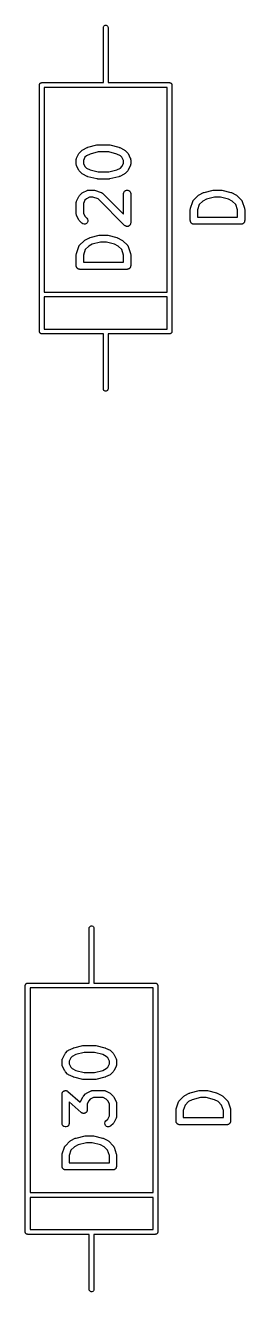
# Model space of a CAD drawing. Extents: x 39 to 139, y -131 to -25.
# Drawn here: x 39.1 to 43.74, y -112.05 to -85.33 of the extents above; entities that cross this region are included whole.
import ezdxf

# ---------------------------------------------------------------- set-up
doc = ezdxf.new("R2010")
doc.units = 0
doc.header["$MEASUREMENT"] = 0
doc.layers.add('BLACK', color=7, linetype='CONTINUOUS')

msp = doc.modelspace()

# ---------------------------------------------------------------- linework, layer by layer
at = {"layer": 'Black'}
for p, q in [((40.75, -85.38), (40.753, -85.3629)), ((40.75, -86.54), (40.75, -85.38)), ((40.753, -85.3629), (40.7617, -85.3479)), ((40.7617, -85.3479), (40.775, -85.3367)), ((40.775, -85.3367), (40.7913, -85.3308)), ((40.7913, -85.3308), (40.8087, -85.3308)), ((40.8087, -85.3308), (40.825, -85.3367)), ((40.825, -85.3367), (40.8383, -85.3479)), ((40.8383, -85.3479), (40.847, -85.3629)), ((40.847, -85.3629), (40.85, -85.38)), ((40.85, -85.38), (40.85, -86.54)), ((39.4052, -86.5691), (39.4067, -86.565)), ((39.4067, -86.565), (39.4095, -86.5616)), ((39.4095, -86.5616), (39.4117, -86.5579)), ((39.4117, -86.5579), (39.415, -86.555)), ((39.415, -86.555), (39.4179, -86.5517)), ((39.4179, -86.5517), (39.4216, -86.5495)), ((39.4216, -86.5495), (39.425, -86.5467)), ((39.425, -86.5467), (39.4291, -86.5452)), ((39.4291, -86.5452), (39.4329, -86.543)), ((39.4329, -86.543), (39.4372, -86.5423)), ((39.4372, -86.5423), (39.4413, -86.5408)), ((39.4413, -86.5408), (39.4457, -86.5408)), ((39.4457, -86.5408), (39.45, -86.54)), ((39.45, -86.54), (40.75, -86.54)), ((40.85, -86.54), (42.15, -86.54)), ((42.15, -86.54), (42.1543, -86.5408)), ((42.1543, -86.5408), (42.1587, -86.5408)), ((42.1587, -86.5408), (42.1628, -86.5423)), ((42.1628, -86.5423), (42.1671, -86.543)), ((42.1671, -86.543), (42.1709, -86.5452)), ((42.1709, -86.5452), (42.175, -86.5467)), ((42.175, -86.5467), (42.1784, -86.5495)), ((42.1784, -86.5495), (42.1821, -86.5517)), ((42.1821, -86.5517), (42.185, -86.555)), ((42.185, -86.555), (42.1883, -86.5579)), ((42.1883, -86.5579), (42.1905, -86.5616)), ((42.1905, -86.5616), (42.1933, -86.565)), ((42.1933, -86.565), (42.1948, -86.5691)), ((39.4, -86.59), (39.4008, -86.5857)), ((39.4, -91.79), (39.4, -86.59)), ((39.4008, -86.5813), (39.4023, -86.5772)), ((39.4008, -86.5857), (39.4008, -86.5813)), ((39.4023, -86.5772), (39.403, -86.5729)), ((39.403, -86.5729), (39.4052, -86.5691)), ((39.5, -86.64), (39.5, -90.96)), ((42.1, -86.64), (39.5, -86.64)), ((42.1, -90.96), (42.1, -86.64)), ((42.1948, -86.5691), (42.197, -86.5729)), ((42.197, -86.5729), (42.1977, -86.5772)), ((42.1977, -86.5772), (42.1992, -86.5813)), ((42.1992, -86.5813), (42.1992, -86.5857)), ((42.1992, -86.5857), (42.2, -86.59)), ((42.2, -86.59), (42.2, -91.79)), ((40.4247, -87.903), (40.6151, -87.8553)), ((40.6151, -87.8553), (40.6243, -87.8547)), ((40.6243, -87.8547), (40.6333, -87.8531)), ((40.6333, -87.8531), (40.8714, -87.8531)), ((40.8714, -87.8531), (40.8805, -87.8547)), ((40.8805, -87.8547), (40.8896, -87.8553)), ((40.8896, -87.8553), (41.0801, -87.903)), ((40.1774, -88.1662), (40.1781, -88.1619)), ((40.1774, -88.2614), (40.1774, -88.1662)), ((40.1779, -88.1576), (40.1804, -88.1492)), ((40.1781, -88.1619), (40.1779, -88.1576)), ((40.1804, -88.1492), (40.1819, -88.1405)), ((40.1819, -88.1405), (40.1841, -88.1368)), ((40.1841, -88.1368), (40.1853, -88.1326)), ((40.1853, -88.1326), (40.2329, -88.0374)), ((40.2329, -88.0374), (40.2401, -88.0278)), ((40.2401, -88.0278), (40.247, -88.0179)), ((40.247, -88.0179), (40.2946, -87.9703)), ((40.2946, -87.9703), (40.3044, -87.9634)), ((40.3044, -87.9634), (40.3141, -87.9563)), ((40.3141, -87.9563), (40.4093, -87.9086)), ((40.3616, -88.1154), (40.3274, -88.1839)), ((40.392, -88.085), (40.3616, -88.1154)), ((40.469, -88.0465), (40.392, -88.085)), ((40.4093, -87.9086), (40.4172, -87.9063)), ((40.4172, -87.9063), (40.4247, -87.903)), ((40.6426, -88.0031), (40.469, -88.0465)), ((40.8622, -88.0031), (40.6426, -88.0031)), ((41.0357, -88.0465), (40.8622, -88.0031)), ((41.1127, -88.085), (41.0357, -88.0465)), ((41.0801, -87.903), (41.0876, -87.9063)), ((41.0876, -87.9063), (41.0954, -87.9086)), ((41.0954, -87.9086), (41.1907, -87.9563)), ((41.1431, -88.1154), (41.1127, -88.085)), ((41.1774, -88.1839), (41.1431, -88.1154)), ((41.1907, -87.9563), (41.2003, -87.9634)), ((41.2003, -87.9634), (41.2102, -87.9703)), ((41.2102, -87.9703), (41.2578, -88.0179)), ((41.2578, -88.0179), (41.2647, -88.0278)), ((41.2647, -88.0278), (41.2718, -88.0374)), ((41.2718, -88.0374), (41.3195, -88.1326)), ((41.3195, -88.1326), (41.3207, -88.1368)), ((41.3207, -88.1368), (41.3229, -88.1405)), ((41.3229, -88.1405), (41.3244, -88.1492)), ((41.3244, -88.1492), (41.3269, -88.1576)), ((41.3269, -88.1576), (41.3266, -88.1619)), ((41.3266, -88.1619), (41.3274, -88.1662)), ((41.3274, -88.1662), (41.3274, -88.2614)), ((40.1781, -88.2657), (40.1774, -88.2614)), ((40.1779, -88.27), (40.1781, -88.2657)), ((40.1804, -88.2784), (40.1779, -88.27)), ((40.1819, -88.2871), (40.1804, -88.2784)), ((40.1841, -88.2908), (40.1819, -88.2871)), ((40.1853, -88.295), (40.1841, -88.2908)), ((40.2329, -88.3902), (40.1853, -88.295)), ((40.2401, -88.3999), (40.2329, -88.3902)), ((40.247, -88.4097), (40.2401, -88.3999)), ((40.2946, -88.4573), (40.247, -88.4097)), ((40.3274, -88.1839), (40.3274, -88.2437)), ((40.3274, -88.2437), (40.3616, -88.3122)), ((40.3616, -88.3122), (40.392, -88.3426)), ((40.392, -88.3426), (40.469, -88.3811)), ((40.469, -88.3811), (40.6426, -88.4245)), ((40.6426, -88.4245), (40.8622, -88.4245)), ((40.8622, -88.4245), (41.0357, -88.3811)), ((41.0357, -88.3811), (41.1127, -88.3426)), ((41.1127, -88.3426), (41.1431, -88.3122)), ((41.1431, -88.3122), (41.1774, -88.2437)), ((41.1774, -88.2437), (41.1774, -88.1839)), ((41.2578, -88.4097), (41.2102, -88.4573)), ((41.2647, -88.3999), (41.2578, -88.4097)), ((41.2718, -88.3902), (41.2647, -88.3999)), ((41.3195, -88.295), (41.2718, -88.3902)), ((41.3207, -88.2908), (41.3195, -88.295)), ((41.3229, -88.2871), (41.3207, -88.2908)), ((41.3244, -88.2784), (41.3229, -88.2871)), ((41.3269, -88.27), (41.3244, -88.2784)), ((41.3274, -88.2614), (41.3266, -88.2657)), ((41.3266, -88.2657), (41.3269, -88.27)), ((40.3044, -88.4642), (40.2946, -88.4573)), ((40.3141, -88.4714), (40.3044, -88.4642)), ((40.4093, -88.519), (40.3141, -88.4714)), ((40.4172, -88.5213), (40.4093, -88.519)), ((40.4247, -88.5247), (40.4172, -88.5213)), ((40.6151, -88.5723), (40.4247, -88.5247)), ((40.6243, -88.5729), (40.6151, -88.5723)), ((40.6333, -88.5745), (40.6243, -88.5729)), ((40.8714, -88.5745), (40.6333, -88.5745)), ((40.8805, -88.5729), (40.8714, -88.5745)), ((40.8896, -88.5723), (40.8805, -88.5729)), ((41.0801, -88.5247), (40.8896, -88.5723)), ((41.0876, -88.5213), (41.0801, -88.5247)), ((41.0954, -88.519), (41.0876, -88.5213)), ((41.1907, -88.4714), (41.0954, -88.519)), ((41.2003, -88.4642), (41.1907, -88.4714)), ((41.2102, -88.4573), (41.2003, -88.4642)), ((40.1853, -89.0374), (40.2329, -88.9422)), ((40.2329, -88.9422), (40.2401, -88.9325)), ((40.2401, -88.9325), (40.247, -88.9227)), ((40.247, -88.9227), (40.2946, -88.8751)), ((40.2946, -88.8751), (40.3044, -88.8682)), ((40.3044, -88.8682), (40.3141, -88.861)), ((40.3141, -88.861), (40.4093, -88.8134)), ((40.4606, -88.9555), (40.392, -88.9897)), ((40.4093, -88.8134), (40.4135, -88.8122)), ((40.4135, -88.8122), (40.4172, -88.81)), ((40.4172, -88.81), (40.4259, -88.8085)), ((40.4259, -88.8085), (40.4343, -88.806)), ((40.4343, -88.806), (40.4386, -88.8062)), ((40.4386, -88.8062), (40.4429, -88.8055)), ((40.4429, -88.8055), (40.5381, -88.8055)), ((40.5259, -88.9555), (40.4606, -88.9555)), ((40.6404, -88.9936), (40.5259, -88.9555)), ((40.5381, -88.8055), (40.5499, -88.8076)), ((40.5499, -88.8076), (40.5618, -88.8093)), ((40.5618, -88.8093), (40.7047, -88.8569)), ((40.7047, -88.8569), (40.7085, -88.859)), ((40.7085, -88.859), (40.7126, -88.8601)), ((40.7126, -88.8601), (40.7198, -88.8652)), ((40.7198, -88.8652), (40.7276, -88.8693)), ((40.7276, -88.8693), (40.7304, -88.8726)), ((40.7304, -88.8726), (40.734, -88.8751)), ((40.734, -88.8751), (41.1774, -89.3185)), ((41.1774, -88.8805), (41.1819, -88.8548)), ((41.1774, -89.3185), (41.1774, -88.8805)), ((41.1819, -88.8548), (41.1949, -88.8323)), ((41.1949, -88.8323), (41.2149, -88.8155)), ((41.2149, -88.8155), (41.2394, -88.8066)), ((41.2394, -88.8066), (41.2654, -88.8066)), ((41.2654, -88.8066), (41.2899, -88.8155)), ((41.2899, -88.8155), (41.3098, -88.8323)), ((41.3098, -88.8323), (41.3229, -88.8548)), ((41.3229, -88.8548), (41.3274, -88.8805)), ((41.3274, -88.8805), (41.3274, -89.4995)), ((42.657, -89.0179), (42.7522, -88.9227)), ((42.7522, -88.9227), (42.762, -88.9158)), ((42.762, -88.9158), (42.7717, -88.9086)), ((42.7717, -88.9086), (42.8669, -88.861)), ((42.8669, -88.861), (42.8748, -88.8587)), ((42.8748, -88.8587), (42.8823, -88.8553)), ((42.8823, -88.8553), (43.0728, -88.8077)), ((43.1002, -88.9555), (42.9267, -88.9989)), ((43.0728, -88.8077), (43.0819, -88.8071)), ((43.0819, -88.8071), (43.091, -88.8055)), ((43.091, -88.8055), (43.2338, -88.8055)), ((43.2246, -88.9555), (43.1002, -88.9555)), ((43.3981, -88.9989), (43.2246, -88.9555)), ((43.2338, -88.8055), (43.2428, -88.8071)), ((43.2428, -88.8071), (43.252, -88.8077)), ((43.252, -88.8077), (43.4425, -88.8553)), ((43.4425, -88.8553), (43.45, -88.8587)), ((43.45, -88.8587), (43.4578, -88.861)), ((43.4578, -88.861), (43.5531, -88.9086)), ((43.5531, -88.9086), (43.5627, -88.9158)), ((43.5627, -88.9158), (43.5726, -88.9227)), ((43.5726, -88.9227), (43.6678, -89.0179)), ((40.1774, -89.071), (40.1781, -89.0667)), ((40.1774, -89.309), (40.1774, -89.071)), ((40.1779, -89.0624), (40.1804, -89.054)), ((40.1781, -89.0667), (40.1779, -89.0624)), ((40.1804, -89.054), (40.1819, -89.0453)), ((40.1819, -89.0453), (40.1841, -89.0416)), ((40.1841, -89.0416), (40.1853, -89.0374)), ((40.3616, -89.0201), (40.3274, -89.0887)), ((40.3274, -89.0887), (40.3274, -89.2913)), ((40.392, -88.9897), (40.3616, -89.0201)), ((41.1993, -89.5526), (40.6404, -88.9936)), ((42.5874, -89.2138), (42.5895, -89.202)), ((42.5874, -89.4519), (42.5874, -89.2138)), ((42.5895, -89.202), (42.5912, -89.1901)), ((42.5912, -89.1901), (42.6388, -89.0472)), ((42.6388, -89.0472), (42.6409, -89.0434)), ((42.6409, -89.0434), (42.642, -89.0393)), ((42.642, -89.0393), (42.6471, -89.0321)), ((42.6471, -89.0321), (42.6513, -89.0243)), ((42.6513, -89.0243), (42.6545, -89.0215)), ((42.6545, -89.0215), (42.657, -89.0179)), ((42.7756, -89.1115), (42.7374, -89.226)), ((42.7374, -89.226), (42.7374, -89.3769)), ((42.8497, -89.0374), (42.7756, -89.1115)), ((42.9267, -88.9989), (42.8497, -89.0374)), ((43.4751, -89.0374), (43.3981, -88.9989)), ((43.5492, -89.1115), (43.4751, -89.0374)), ((43.5874, -89.226), (43.5492, -89.1115)), ((43.5874, -89.3769), (43.5874, -89.226)), ((43.6678, -89.0179), (43.6703, -89.0215)), ((43.6703, -89.0215), (43.6735, -89.0243)), ((43.6735, -89.0243), (43.6777, -89.0321)), ((43.6777, -89.0321), (43.6827, -89.0393)), ((43.6827, -89.0393), (43.6839, -89.0434)), ((43.6839, -89.0434), (43.6859, -89.0472)), ((43.6859, -89.0472), (43.7335, -89.1901)), ((43.7335, -89.1901), (43.7353, -89.202)), ((43.7353, -89.202), (43.7374, -89.2138)), ((43.7374, -89.2138), (43.7374, -89.4519)), ((40.1781, -89.3133), (40.1774, -89.309)), ((40.1779, -89.3176), (40.1781, -89.3133)), ((40.1804, -89.326), (40.1779, -89.3176)), ((40.1819, -89.3347), (40.1804, -89.326)), ((40.1841, -89.3384), (40.1819, -89.3347)), ((40.1853, -89.3426), (40.1841, -89.3384)), ((40.2329, -89.4378), (40.1853, -89.3426)), ((40.2401, -89.4475), (40.2329, -89.4378)), ((40.247, -89.4573), (40.2401, -89.4475)), ((40.2946, -89.5049), (40.247, -89.4573)), ((40.3159, -89.5199), (40.2946, -89.5049)), ((40.3274, -89.2913), (40.3616, -89.3599)), ((40.3616, -89.3599), (40.4007, -89.3989)), ((40.4091, -89.4949), (40.3906, -89.5133)), ((40.4007, -89.3989), (40.4156, -89.4202)), ((40.4201, -89.4713), (40.4091, -89.4949)), ((40.4156, -89.4202), (40.4223, -89.4454)), ((40.4223, -89.4454), (40.4201, -89.4713)), ((41.3274, -89.4995), (41.3257, -89.5092)), ((42.5885, -89.4584), (42.5874, -89.4519)), ((42.5885, -89.4649), (42.5885, -89.4584)), ((42.5908, -89.4711), (42.5885, -89.4649)), ((42.5919, -89.4776), (42.5908, -89.4711)), ((42.5952, -89.4832), (42.5919, -89.4776)), ((42.5974, -89.4894), (42.5952, -89.4832)), ((42.6016, -89.4944), (42.5974, -89.4894)), ((42.6049, -89.5001), (42.6016, -89.4944)), ((42.61, -89.5043), (42.6049, -89.5001)), ((42.6142, -89.5094), (42.61, -89.5043)), ((42.7374, -89.3769), (43.5874, -89.3769)), ((43.7148, -89.5043), (43.7106, -89.5094)), ((43.7198, -89.5001), (43.7148, -89.5043)), ((43.7231, -89.4944), (43.7198, -89.5001)), ((43.7273, -89.4894), (43.7231, -89.4944)), ((43.7296, -89.4832), (43.7273, -89.4894)), ((43.7329, -89.4776), (43.7296, -89.4832)), ((43.734, -89.4711), (43.7329, -89.4776)), ((43.7362, -89.4649), (43.734, -89.4711)), ((43.7374, -89.4519), (43.7362, -89.4584)), ((43.7362, -89.4584), (43.7362, -89.4649)), ((40.3411, -89.5266), (40.3159, -89.5199)), ((40.367, -89.5243), (40.3411, -89.5266)), ((40.3906, -89.5133), (40.367, -89.5243)), ((40.4723, -89.8077), (40.6628, -89.7601)), ((40.6628, -89.7601), (40.6719, -89.7595)), ((40.6719, -89.7595), (40.681, -89.7579)), ((40.681, -89.7579), (40.8238, -89.7579)), ((40.8238, -89.7579), (40.8328, -89.7595)), ((40.8328, -89.7595), (40.842, -89.7601)), ((40.842, -89.7601), (41.0325, -89.8077)), ((41.2074, -89.5582), (41.1993, -89.5526)), ((41.2149, -89.5645), (41.2074, -89.5582)), ((41.218, -89.5656), (41.2149, -89.5645)), ((41.2207, -89.5675), (41.218, -89.5656)), ((41.2302, -89.57), (41.2207, -89.5675)), ((41.2394, -89.5734), (41.2302, -89.57)), ((41.2427, -89.5734), (41.2394, -89.5734)), ((41.2458, -89.5742), (41.2427, -89.5734)), ((41.2556, -89.5734), (41.2458, -89.5742)), ((41.2654, -89.5734), (41.2556, -89.5734)), ((41.2685, -89.5723), (41.2654, -89.5734)), ((41.2718, -89.572), (41.2685, -89.5723)), ((41.2807, -89.5678), (41.2718, -89.572)), ((41.2899, -89.5645), (41.2807, -89.5678)), ((41.2924, -89.5624), (41.2899, -89.5645)), ((41.2954, -89.561), (41.2924, -89.5624)), ((41.3023, -89.554), (41.2954, -89.561)), ((41.3098, -89.5477), (41.3023, -89.554)), ((41.3115, -89.5449), (41.3098, -89.5477)), ((41.3138, -89.5425), (41.3115, -89.5449)), ((41.318, -89.5337), (41.3138, -89.5425)), ((41.3229, -89.5252), (41.318, -89.5337)), ((41.3234, -89.5219), (41.3229, -89.5252)), ((41.3248, -89.5189), (41.3234, -89.5219)), ((41.3257, -89.5092), (41.3248, -89.5189)), ((42.6199, -89.5126), (42.6142, -89.5094)), ((42.6249, -89.5169), (42.6199, -89.5126)), ((42.631, -89.5191), (42.6249, -89.5169)), ((42.6367, -89.5224), (42.631, -89.5191)), ((42.6432, -89.5235), (42.6367, -89.5224)), ((42.6494, -89.5258), (42.6432, -89.5235)), ((42.6559, -89.5258), (42.6494, -89.5258)), ((42.6624, -89.5269), (42.6559, -89.5258)), ((43.6624, -89.5269), (42.6624, -89.5269)), ((43.6688, -89.5258), (43.6624, -89.5269)), ((43.6754, -89.5258), (43.6688, -89.5258)), ((43.6816, -89.5235), (43.6754, -89.5258)), ((43.688, -89.5224), (43.6816, -89.5235)), ((43.6937, -89.5191), (43.688, -89.5224)), ((43.6999, -89.5169), (43.6937, -89.5191)), ((43.7049, -89.5126), (43.6999, -89.5169)), ((43.7106, -89.5094), (43.7049, -89.5126)), ((40.1812, -90.1425), (40.2288, -89.9996)), ((40.2288, -89.9996), (40.2309, -89.9958)), ((40.2309, -89.9958), (40.232, -89.9916)), ((40.232, -89.9916), (40.2371, -89.9844)), ((40.2371, -89.9844), (40.2413, -89.9767)), ((40.2413, -89.9767), (40.2445, -89.9738)), ((40.2445, -89.9738), (40.247, -89.9703)), ((40.247, -89.9703), (40.3422, -89.8751)), ((40.3422, -89.8751), (40.352, -89.8682)), ((40.352, -89.8682), (40.3617, -89.861)), ((40.3617, -89.861), (40.4569, -89.8134)), ((40.4397, -89.9897), (40.3656, -90.0638)), ((40.5167, -89.9512), (40.4397, -89.9897)), ((40.4569, -89.8134), (40.4648, -89.8111)), ((40.4648, -89.8111), (40.4723, -89.8077)), ((40.6902, -89.9079), (40.5167, -89.9512)), ((40.8146, -89.9079), (40.6902, -89.9079)), ((40.9881, -89.9512), (40.8146, -89.9079)), ((41.0651, -89.9897), (40.9881, -89.9512)), ((41.0325, -89.8077), (41.04, -89.8111)), ((41.04, -89.8111), (41.0478, -89.8134)), ((41.0478, -89.8134), (41.1431, -89.861)), ((41.1392, -90.0638), (41.0651, -89.9897)), ((41.1431, -89.861), (41.1527, -89.8682)), ((41.1527, -89.8682), (41.1626, -89.8751)), ((41.1626, -89.8751), (41.2578, -89.9703)), ((41.2578, -89.9703), (41.2603, -89.9738)), ((41.2603, -89.9738), (41.2635, -89.9767)), ((41.2635, -89.9767), (41.2677, -89.9844)), ((41.2677, -89.9844), (41.2727, -89.9916)), ((41.2727, -89.9916), (41.2739, -89.9958)), ((41.2739, -89.9958), (41.2759, -89.9996)), ((41.2759, -89.9996), (41.3235, -90.1425)), ((40.1774, -90.1662), (40.1795, -90.1543)), ((40.1774, -90.4043), (40.1774, -90.1662)), ((40.1795, -90.1543), (40.1812, -90.1425)), ((40.3656, -90.0638), (40.3274, -90.1784)), ((40.3274, -90.1784), (40.3274, -90.3293)), ((41.1774, -90.1784), (41.1392, -90.0638)), ((41.1774, -90.3293), (41.1774, -90.1784)), ((41.3235, -90.1425), (41.3253, -90.1543)), ((41.3253, -90.1543), (41.3274, -90.1662)), ((41.3274, -90.1662), (41.3274, -90.4043)), ((40.1785, -90.4107), (40.1774, -90.4043)), ((40.1785, -90.4173), (40.1785, -90.4107)), ((40.1808, -90.4235), (40.1785, -90.4173)), ((40.1819, -90.4299), (40.1808, -90.4235)), ((40.1852, -90.4356), (40.1819, -90.4299)), ((40.1874, -90.4418), (40.1852, -90.4356)), ((40.1916, -90.4468), (40.1874, -90.4418)), ((40.1949, -90.4525), (40.1916, -90.4468)), ((40.2, -90.4567), (40.1949, -90.4525)), ((40.2042, -90.4617), (40.2, -90.4567)), ((40.2099, -90.465), (40.2042, -90.4617)), ((40.2149, -90.4692), (40.2099, -90.465)), ((40.221, -90.4715), (40.2149, -90.4692)), ((40.2267, -90.4748), (40.221, -90.4715)), ((40.2332, -90.4759), (40.2267, -90.4748)), ((40.2394, -90.4781), (40.2332, -90.4759)), ((40.2459, -90.4781), (40.2394, -90.4781)), ((40.2524, -90.4793), (40.2459, -90.4781)), ((41.2524, -90.4793), (40.2524, -90.4793)), ((40.3274, -90.3293), (41.1774, -90.3293)), ((41.2588, -90.4781), (41.2524, -90.4793)), ((41.2654, -90.4781), (41.2588, -90.4781)), ((41.2716, -90.4759), (41.2654, -90.4781)), ((41.278, -90.4748), (41.2716, -90.4759)), ((41.2837, -90.4715), (41.278, -90.4748)), ((41.2899, -90.4692), (41.2837, -90.4715)), ((41.2949, -90.465), (41.2899, -90.4692)), ((41.3006, -90.4617), (41.2949, -90.465)), ((41.3048, -90.4567), (41.3006, -90.4617)), ((41.3098, -90.4525), (41.3048, -90.4567)), ((41.3131, -90.4468), (41.3098, -90.4525)), ((41.3173, -90.4418), (41.3131, -90.4468)), ((41.3196, -90.4356), (41.3173, -90.4418)), ((41.3229, -90.4299), (41.3196, -90.4356)), ((41.324, -90.4235), (41.3229, -90.4299)), ((41.3262, -90.4173), (41.324, -90.4235)), ((41.3274, -90.4043), (41.3262, -90.4107)), ((41.3262, -90.4107), (41.3262, -90.4173)), ((39.5, -90.96), (42.1, -90.96)), ((39.5, -91.06), (39.5, -91.74)), ((42.1, -91.06), (39.5, -91.06)), ((42.1, -91.74), (42.1, -91.06)), ((39.4008, -91.7943), (39.4, -91.79)), ((39.4008, -91.7987), (39.4008, -91.7943)), ((39.4023, -91.8028), (39.4008, -91.7987)), ((39.403, -91.8071), (39.4023, -91.8028)), ((39.4052, -91.8109), (39.403, -91.8071)), ((39.4067, -91.815), (39.4052, -91.8109)), ((39.4095, -91.8184), (39.4067, -91.815)), ((39.4117, -91.8221), (39.4095, -91.8184)), ((39.415, -91.825), (39.4117, -91.8221)), ((39.4179, -91.8283), (39.415, -91.825)), ((39.4216, -91.8305), (39.4179, -91.8283)), ((39.425, -91.8333), (39.4216, -91.8305)), ((39.4291, -91.8348), (39.425, -91.8333)), ((39.4329, -91.837), (39.4291, -91.8348)), ((39.4372, -91.8377), (39.4329, -91.837)), ((39.4413, -91.8392), (39.4372, -91.8377)), ((39.4457, -91.8392), (39.4413, -91.8392)), ((39.45, -91.84), (39.4457, -91.8392)), ((40.75, -91.84), (39.45, -91.84)), ((39.5, -91.74), (42.1, -91.74)), ((40.75, -93), (40.75, -91.84)), ((42.15, -91.84), (40.85, -91.84)), ((40.85, -91.84), (40.85, -93)), ((42.1543, -91.8392), (42.15, -91.84)), ((42.1587, -91.8392), (42.1543, -91.8392)), ((42.1628, -91.8377), (42.1587, -91.8392)), ((42.1671, -91.837), (42.1628, -91.8377)), ((42.1709, -91.8348), (42.1671, -91.837)), ((42.175, -91.8333), (42.1709, -91.8348)), ((42.1784, -91.8305), (42.175, -91.8333)), ((42.1821, -91.8283), (42.1784, -91.8305)), ((42.185, -91.825), (42.1821, -91.8283)), ((42.1883, -91.8221), (42.185, -91.825)), ((42.1905, -91.8184), (42.1883, -91.8221)), ((42.1933, -91.815), (42.1905, -91.8184)), ((42.1948, -91.8109), (42.1933, -91.815)), ((42.197, -91.8071), (42.1948, -91.8109)), ((42.1977, -91.8028), (42.197, -91.8071)), ((42.1992, -91.7987), (42.1977, -91.8028)), ((42.2, -91.79), (42.1992, -91.7943)), ((42.1992, -91.7943), (42.1992, -91.7987)), ((40.753, -93.0171), (40.75, -93)), ((40.7617, -93.0321), (40.753, -93.0171)), ((40.775, -93.0433), (40.7617, -93.0321)), ((40.7913, -93.0492), (40.775, -93.0433)), ((40.8087, -93.0492), (40.7913, -93.0492)), ((40.825, -93.0433), (40.8087, -93.0492)), ((40.8383, -93.0321), (40.825, -93.0433)), ((40.847, -93.0171), (40.8383, -93.0321)), ((40.85, -93), (40.847, -93.0171)), ((40.45, -104.38), (40.453, -104.363)), ((40.45, -105.54), (40.45, -104.38)), ((40.453, -104.363), (40.4617, -104.348)), ((40.4617, -104.348), (40.475, -104.337)), ((40.475, -104.337), (40.4913, -104.331)), ((40.4913, -104.331), (40.5087, -104.331)), ((40.5087, -104.331), (40.525, -104.337)), ((40.525, -104.337), (40.5383, -104.348)), ((40.5383, -104.348), (40.547, -104.363)), ((40.547, -104.363), (40.55, -104.38)), ((40.55, -104.38), (40.55, -105.54)), ((39.1, -105.59), (39.1008, -105.586)), ((39.1, -110.79), (39.1, -105.59)), ((39.1008, -105.581), (39.1023, -105.577)), ((39.1008, -105.586), (39.1008, -105.581)), ((39.1023, -105.577), (39.103, -105.573)), ((39.103, -105.573), (39.1052, -105.569)), ((39.1052, -105.569), (39.1067, -105.565)), ((39.1067, -105.565), (39.1095, -105.562)), ((39.1095, -105.562), (39.1117, -105.558)), ((39.1117, -105.558), (39.115, -105.555)), ((39.115, -105.555), (39.1179, -105.552)), ((39.1179, -105.552), (39.1216, -105.55)), ((39.1216, -105.55), (39.125, -105.547)), ((39.125, -105.547), (39.1291, -105.545)), ((39.1291, -105.545), (39.1329, -105.543)), ((39.1329, -105.543), (39.1372, -105.542)), ((39.1372, -105.542), (39.1413, -105.541)), ((39.1413, -105.541), (39.1457, -105.541)), ((39.1457, -105.541), (39.15, -105.54)), ((39.15, -105.54), (40.45, -105.54)), ((39.2, -105.64), (39.2, -109.96)), ((41.8, -105.64), (39.2, -105.64)), ((40.55, -105.54), (41.85, -105.54)), ((41.8, -109.96), (41.8, -105.64)), ((41.85, -105.54), (41.8543, -105.541)), ((41.8543, -105.541), (41.8587, -105.541)), ((41.8587, -105.541), (41.8628, -105.542)), ((41.8628, -105.542), (41.8671, -105.543)), ((41.8671, -105.543), (41.8709, -105.545)), ((41.8709, -105.545), (41.875, -105.547)), ((41.875, -105.547), (41.8784, -105.55)), ((41.8784, -105.55), (41.8821, -105.552)), ((41.8821, -105.552), (41.885, -105.555)), ((41.885, -105.555), (41.8883, -105.558)), ((41.8883, -105.558), (41.8905, -105.562)), ((41.8905, -105.562), (41.8933, -105.565)), ((41.8933, -105.565), (41.8948, -105.569)), ((41.8948, -105.569), (41.897, -105.573)), ((41.897, -105.573), (41.8977, -105.577)), ((41.8977, -105.577), (41.8992, -105.581)), ((41.8992, -105.581), (41.8992, -105.586)), ((41.8992, -105.586), (41.9, -105.59)), ((41.9, -105.59), (41.9, -110.79)), ((40.1247, -106.903), (40.3151, -106.855)), ((40.3151, -106.855), (40.3243, -106.855)), ((40.3243, -106.855), (40.3333, -106.853)), ((40.3333, -106.853), (40.5714, -106.853)), ((40.5714, -106.853), (40.5805, -106.855)), ((40.5805, -106.855), (40.5896, -106.855)), ((40.5896, -106.855), (40.7801, -106.903)), ((39.8819, -107.141), (39.8841, -107.137)), ((39.8841, -107.137), (39.8853, -107.133)), ((39.8853, -107.133), (39.9329, -107.037)), ((39.9329, -107.037), (39.9401, -107.028)), ((39.9401, -107.028), (39.947, -107.018)), ((39.947, -107.018), (39.9946, -106.97)), ((39.9946, -106.97), (40.0044, -106.963)), ((40.0044, -106.963), (40.0141, -106.956)), ((40.0141, -106.956), (40.1093, -106.909)), ((40.0616, -107.115), (40.0274, -107.184)), ((40.092, -107.085), (40.0616, -107.115)), ((40.169, -107.046), (40.092, -107.085)), ((40.1093, -106.909), (40.1172, -106.906)), ((40.1172, -106.906), (40.1247, -106.903)), ((40.3426, -107.003), (40.169, -107.046)), ((40.5622, -107.003), (40.3426, -107.003)), ((40.7357, -107.046), (40.5622, -107.003)), ((40.8127, -107.085), (40.7357, -107.046)), ((40.7801, -106.903), (40.7876, -106.906)), ((40.7876, -106.906), (40.7954, -106.909)), ((40.7954, -106.909), (40.8907, -106.956)), ((40.8431, -107.115), (40.8127, -107.085)), ((40.8774, -107.184), (40.8431, -107.115)), ((40.8907, -106.956), (40.9003, -106.963)), ((40.9003, -106.963), (40.9102, -106.97)), ((40.9102, -106.97), (40.9578, -107.018)), ((40.9578, -107.018), (40.9647, -107.028)), ((40.9647, -107.028), (40.9718, -107.037)), ((40.9718, -107.037), (41.0195, -107.133)), ((41.0195, -107.133), (41.0207, -107.137)), ((41.0207, -107.137), (41.0229, -107.141)), ((39.8774, -107.166), (39.8781, -107.162)), ((39.8774, -107.261), (39.8774, -107.166)), ((39.8781, -107.266), (39.8774, -107.261)), ((39.8779, -107.158), (39.8804, -107.149)), ((39.8781, -107.162), (39.8779, -107.158)), ((39.8779, -107.27), (39.8781, -107.266)), ((39.8804, -107.278), (39.8779, -107.27)), ((39.8804, -107.149), (39.8819, -107.141)), ((39.8819, -107.287), (39.8804, -107.278)), ((39.8841, -107.291), (39.8819, -107.287)), ((39.8853, -107.295), (39.8841, -107.291)), ((39.9329, -107.39), (39.8853, -107.295)), ((39.9401, -107.4), (39.9329, -107.39)), ((39.947, -107.41), (39.9401, -107.4)), ((40.0274, -107.184), (40.0274, -107.244)), ((40.0274, -107.244), (40.0616, -107.312)), ((40.0616, -107.312), (40.092, -107.343)), ((40.092, -107.343), (40.169, -107.381)), ((40.169, -107.381), (40.3426, -107.425)), ((40.5622, -107.425), (40.7357, -107.381)), ((40.7357, -107.381), (40.8127, -107.343)), ((40.8127, -107.343), (40.8431, -107.312)), ((40.8431, -107.312), (40.8774, -107.244)), ((40.8774, -107.244), (40.8774, -107.184)), ((40.9647, -107.4), (40.9578, -107.41)), ((40.9718, -107.39), (40.9647, -107.4)), ((41.0195, -107.295), (40.9718, -107.39)), ((41.0207, -107.291), (41.0195, -107.295)), ((41.0229, -107.287), (41.0207, -107.291)), ((41.0229, -107.141), (41.0244, -107.149)), ((41.0244, -107.278), (41.0229, -107.287)), ((41.0244, -107.149), (41.0269, -107.158)), ((41.0269, -107.27), (41.0244, -107.278)), ((41.0269, -107.158), (41.0266, -107.162)), ((41.0266, -107.162), (41.0274, -107.166)), ((41.0274, -107.261), (41.0266, -107.266)), ((41.0266, -107.266), (41.0269, -107.27)), ((41.0274, -107.166), (41.0274, -107.261)), ((39.9946, -107.457), (39.947, -107.41)), ((40.0044, -107.464), (39.9946, -107.457)), ((40.0141, -107.471), (40.0044, -107.464)), ((40.1093, -107.519), (40.0141, -107.471)), ((40.1172, -107.521), (40.1093, -107.519)), ((40.1247, -107.525), (40.1172, -107.521)), ((40.3151, -107.572), (40.1247, -107.525)), ((40.3243, -107.573), (40.3151, -107.572)), ((40.3333, -107.575), (40.3243, -107.573)), ((40.5714, -107.575), (40.3333, -107.575)), ((40.3426, -107.425), (40.5622, -107.425)), ((40.5805, -107.573), (40.5714, -107.575)), ((40.5896, -107.572), (40.5805, -107.573)), ((40.7801, -107.525), (40.5896, -107.572)), ((40.7876, -107.521), (40.7801, -107.525)), ((40.7954, -107.519), (40.7876, -107.521)), ((40.8907, -107.471), (40.7954, -107.519)), ((40.9003, -107.464), (40.8907, -107.471)), ((40.9102, -107.457), (40.9003, -107.464)), ((40.9578, -107.41), (40.9102, -107.457)), ((39.8774, -107.88), (39.8787, -107.873)), ((39.8774, -108.5), (39.8774, -107.88)), ((39.8787, -107.873), (39.8788, -107.866)), ((39.8788, -107.866), (39.8809, -107.861)), ((39.8809, -107.861), (39.8819, -107.855)), ((39.8819, -107.855), (39.8856, -107.848)), ((39.8856, -107.848), (39.8882, -107.842)), ((39.8882, -107.842), (39.892, -107.837)), ((39.892, -107.837), (39.8949, -107.832)), ((39.8949, -107.832), (39.9005, -107.828)), ((39.9005, -107.828), (39.9054, -107.822)), ((39.9054, -107.822), (39.9104, -107.819)), ((39.9104, -107.819), (39.9149, -107.816)), ((39.9149, -107.816), (39.9218, -107.813)), ((39.9218, -107.813), (39.9282, -107.809)), ((39.9282, -107.809), (39.9339, -107.809)), ((39.9339, -107.809), (39.9394, -107.807)), ((39.9394, -107.807), (39.9467, -107.807)), ((39.9467, -107.807), (39.9539, -107.805)), ((39.9539, -107.805), (39.9596, -107.807)), ((39.9596, -107.807), (39.9654, -107.807)), ((39.9654, -107.807), (39.9723, -107.809)), ((39.9723, -107.809), (39.9795, -107.811)), ((39.9795, -107.811), (39.9844, -107.814)), ((39.9844, -107.814), (39.9899, -107.816)), ((39.9899, -107.816), (39.9955, -107.82)), ((39.9955, -107.82), (40.0018, -107.824)), ((40.0018, -107.824), (40.2618, -108.052)), ((40.3139, -107.942), (40.321, -107.933)), ((40.321, -107.933), (40.3279, -107.923)), ((40.3279, -107.923), (40.3755, -107.875)), ((40.3755, -107.875), (40.3854, -107.868)), ((40.3854, -107.868), (40.395, -107.861)), ((40.395, -107.861), (40.4903, -107.813)), ((40.4903, -107.813), (40.4944, -107.812)), ((40.4944, -107.812), (40.4982, -107.81)), ((40.4982, -107.81), (40.5068, -107.808)), ((40.5068, -107.808), (40.5152, -107.806)), ((40.5152, -107.806), (40.5196, -107.806)), ((40.5196, -107.806), (40.5238, -107.805)), ((40.5238, -107.805), (40.7619, -107.805)), ((40.7619, -107.805), (40.7662, -107.806)), ((40.7662, -107.806), (40.7705, -107.806)), ((40.7705, -107.806), (40.7789, -107.808)), ((40.7789, -107.808), (40.7876, -107.81)), ((40.7876, -107.81), (40.7913, -107.812)), ((40.7913, -107.812), (40.7954, -107.813)), ((40.7954, -107.813), (40.8907, -107.861)), ((40.8907, -107.861), (40.9003, -107.868)), ((40.9003, -107.868), (40.9102, -107.875)), ((40.9102, -107.875), (40.9578, -107.923)), ((40.9578, -107.923), (40.9647, -107.933)), ((40.9647, -107.933), (40.9718, -107.942)), ((42.357, -108.018), (42.4522, -107.923)), ((42.4522, -107.923), (42.462, -107.916)), ((42.462, -107.916), (42.4717, -107.909)), ((42.4717, -107.909), (42.5669, -107.861)), ((42.5669, -107.861), (42.5748, -107.859)), ((42.5748, -107.859), (42.5823, -107.855)), ((42.5823, -107.855), (42.7728, -107.808)), ((42.7728, -107.808), (42.7819, -107.807)), ((42.7819, -107.807), (42.791, -107.805)), ((42.791, -107.805), (42.9338, -107.805)), ((42.9338, -107.805), (42.9428, -107.807)), ((42.9428, -107.807), (42.952, -107.808)), ((42.952, -107.808), (43.1425, -107.855)), ((43.1425, -107.855), (43.15, -107.859)), ((43.15, -107.859), (43.1578, -107.861)), ((43.1578, -107.861), (43.2531, -107.909)), ((43.2531, -107.909), (43.2627, -107.916)), ((43.2627, -107.916), (43.2726, -107.923)), ((43.2726, -107.923), (43.3678, -108.018)), ((40.2839, -108.27), (40.0274, -108.046)), ((40.0274, -108.046), (40.0274, -108.5)), ((40.2618, -108.052), (40.2629, -108.045)), ((40.2629, -108.045), (40.265, -108.042)), ((40.265, -108.042), (40.2663, -108.037)), ((40.2663, -108.037), (40.3139, -107.942)), ((40.4426, -108.02), (40.4083, -108.089)), ((40.4083, -108.089), (40.4083, -108.214)), ((40.473, -107.99), (40.4426, -108.02)), ((40.5415, -107.955), (40.473, -107.99)), ((40.7442, -107.955), (40.5415, -107.955)), ((40.8127, -107.99), (40.7442, -107.955)), ((40.8431, -108.02), (40.8127, -107.99)), ((40.8774, -108.089), (40.8431, -108.02)), ((40.8774, -108.339), (40.8774, -108.089)), ((40.9718, -107.942), (41.0195, -108.037)), ((41.0195, -108.037), (41.0207, -108.042)), ((41.0207, -108.042), (41.0229, -108.045)), ((41.0229, -108.045), (41.0244, -108.054)), ((41.0244, -108.054), (41.0269, -108.062)), ((41.0269, -108.062), (41.0266, -108.067)), ((41.0266, -108.067), (41.0274, -108.071)), ((41.0274, -108.071), (41.0274, -108.357)), ((42.2874, -108.214), (42.2895, -108.202)), ((42.2895, -108.202), (42.2912, -108.19)), ((42.2912, -108.19), (42.3388, -108.047)), ((42.3388, -108.047), (42.3409, -108.043)), ((42.3409, -108.043), (42.342, -108.039)), ((42.342, -108.039), (42.3471, -108.032)), ((42.3471, -108.032), (42.3513, -108.024)), ((42.3513, -108.024), (42.3545, -108.021)), ((42.3545, -108.021), (42.357, -108.018)), ((42.4756, -108.111), (42.4374, -108.226)), ((42.5497, -108.037), (42.4756, -108.111)), ((42.6267, -107.999), (42.5497, -108.037)), ((42.8002, -107.955), (42.6267, -107.999)), ((42.9246, -107.955), (42.8002, -107.955)), ((43.0981, -107.999), (42.9246, -107.955)), ((43.1751, -108.037), (43.0981, -107.999)), ((43.2492, -108.111), (43.1751, -108.037)), ((43.2874, -108.226), (43.2492, -108.111)), ((43.3678, -108.018), (43.3703, -108.021)), ((43.3703, -108.021), (43.3735, -108.024)), ((43.3735, -108.024), (43.3777, -108.032)), ((43.3777, -108.032), (43.3827, -108.039)), ((43.3827, -108.039), (43.3839, -108.043)), ((43.3839, -108.043), (43.3859, -108.047)), ((43.3859, -108.047), (43.4335, -108.19)), ((43.4335, -108.19), (43.4353, -108.202)), ((43.4353, -108.202), (43.4374, -108.214)), ((40.2902, -108.274), (40.2839, -108.27)), ((40.2958, -108.279), (40.2902, -108.274)), ((40.3013, -108.281), (40.2958, -108.279)), ((40.3062, -108.284), (40.3013, -108.281)), ((40.3134, -108.285), (40.3062, -108.284)), ((40.3203, -108.288), (40.3134, -108.285)), ((40.3261, -108.288), (40.3203, -108.288)), ((40.3318, -108.289), (40.3261, -108.288)), ((40.339, -108.288), (40.3318, -108.289)), ((40.3464, -108.288), (40.339, -108.288)), ((40.3518, -108.286), (40.3464, -108.288)), ((40.3575, -108.285), (40.3518, -108.286)), ((40.3639, -108.281), (40.3575, -108.285)), ((40.3708, -108.279), (40.3639, -108.281)), ((40.3753, -108.275), (40.3708, -108.279)), ((40.3803, -108.272), (40.3753, -108.275)), ((40.3852, -108.267), (40.3803, -108.272)), ((40.3908, -108.262), (40.3852, -108.267)), ((40.3937, -108.257), (40.3908, -108.262)), ((40.3975, -108.253), (40.3937, -108.257)), ((40.4001, -108.246), (40.3975, -108.253)), ((40.4038, -108.239), (40.4001, -108.246)), ((40.4048, -108.234), (40.4038, -108.239)), ((40.4069, -108.228), (40.4048, -108.234)), ((40.4071, -108.221), (40.4069, -108.228)), ((40.4083, -108.214), (40.4071, -108.221)), ((40.7824, -108.493), (40.7892, -108.468)), ((40.7892, -108.468), (40.8041, -108.446)), ((40.8041, -108.446), (40.8431, -108.407)), ((40.8431, -108.407), (40.8774, -108.339)), ((41.0195, -108.39), (40.9718, -108.485)), ((41.0207, -108.386), (41.0195, -108.39)), ((41.0229, -108.382), (41.0207, -108.386)), ((41.0244, -108.374), (41.0229, -108.382)), ((41.0269, -108.365), (41.0244, -108.374)), ((41.0274, -108.357), (41.0266, -108.361)), ((41.0266, -108.361), (41.0269, -108.365)), ((42.2874, -108.452), (42.2874, -108.214)), ((42.2885, -108.458), (42.2874, -108.452)), ((42.2885, -108.465), (42.2885, -108.458)), ((42.2908, -108.471), (42.2885, -108.465)), ((42.2919, -108.478), (42.2908, -108.471)), ((42.4374, -108.226), (42.4374, -108.377)), ((42.4374, -108.377), (43.2874, -108.377)), ((43.2874, -108.377), (43.2874, -108.226)), ((43.434, -108.471), (43.4329, -108.478)), ((43.4362, -108.465), (43.434, -108.471)), ((43.4374, -108.452), (43.4362, -108.458)), ((43.4362, -108.458), (43.4362, -108.465)), ((43.4374, -108.214), (43.4374, -108.452)), ((39.8819, -108.525), (39.8774, -108.5)), ((39.8949, -108.548), (39.8819, -108.525)), ((39.9149, -108.564), (39.8949, -108.548)), ((39.9394, -108.573), (39.9149, -108.564)), ((39.9654, -108.573), (39.9394, -108.573)), ((39.9899, -108.564), (39.9654, -108.573)), ((40.0098, -108.548), (39.9899, -108.564)), ((40.0229, -108.525), (40.0098, -108.548)), ((40.0274, -108.5), (40.0229, -108.525)), ((40.7847, -108.519), (40.7824, -108.493)), ((40.7957, -108.543), (40.7847, -108.519)), ((40.8141, -108.561), (40.7957, -108.543)), ((40.8377, -108.572), (40.8141, -108.561)), ((40.8637, -108.574), (40.8377, -108.572)), ((40.8888, -108.567), (40.8637, -108.574)), ((40.9102, -108.553), (40.8888, -108.567)), ((40.9578, -108.505), (40.9102, -108.553)), ((40.9647, -108.495), (40.9578, -108.505)), ((40.9718, -108.485), (40.9647, -108.495)), ((42.2952, -108.483), (42.2919, -108.478)), ((42.2974, -108.489), (42.2952, -108.483)), ((42.3016, -108.494), (42.2974, -108.489)), ((42.3049, -108.5), (42.3016, -108.494)), ((42.31, -108.504), (42.3049, -108.5)), ((42.3142, -108.509), (42.31, -108.504)), ((42.3199, -108.513), (42.3142, -108.509)), ((42.3249, -108.517), (42.3199, -108.513)), ((42.331, -108.519), (42.3249, -108.517)), ((42.3367, -108.522), (42.331, -108.519)), ((42.3432, -108.524), (42.3367, -108.522)), ((42.3494, -108.526), (42.3432, -108.524)), ((42.3559, -108.526), (42.3494, -108.526)), ((42.3624, -108.527), (42.3559, -108.526)), ((43.3624, -108.527), (42.3624, -108.527)), ((43.3688, -108.526), (43.3624, -108.527)), ((43.3754, -108.526), (43.3688, -108.526)), ((43.3816, -108.524), (43.3754, -108.526)), ((43.388, -108.522), (43.3816, -108.524)), ((43.3937, -108.519), (43.388, -108.522)), ((43.3999, -108.517), (43.3937, -108.519)), ((43.4049, -108.513), (43.3999, -108.517)), ((43.4106, -108.509), (43.4049, -108.513)), ((43.4148, -108.504), (43.4106, -108.509)), ((43.4198, -108.5), (43.4148, -108.504)), ((43.4231, -108.494), (43.4198, -108.5)), ((43.4273, -108.489), (43.4231, -108.494)), ((43.4296, -108.483), (43.4273, -108.489)), ((43.4329, -108.478), (43.4296, -108.483)), ((39.8812, -109.142), (39.9288, -109)), ((39.9288, -109), (39.9309, -108.996)), ((39.9309, -108.996), (39.932, -108.992)), ((39.932, -108.992), (39.9371, -108.984)), ((39.9371, -108.984), (39.9413, -108.977)), ((39.9413, -108.977), (39.9445, -108.974)), ((39.9445, -108.974), (39.947, -108.97)), ((39.947, -108.97), (40.0422, -108.875)), ((40.0422, -108.875), (40.0521, -108.868)), ((40.0521, -108.868), (40.0617, -108.861)), ((40.0617, -108.861), (40.1569, -108.813)), ((40.1397, -108.99), (40.0656, -109.064)), ((40.2167, -108.951), (40.1397, -108.99)), ((40.1569, -108.813), (40.1648, -108.811)), ((40.1648, -108.811), (40.1723, -108.808)), ((40.1723, -108.808), (40.3628, -108.76)), ((40.3902, -108.908), (40.2167, -108.951)), ((40.3628, -108.76), (40.3719, -108.759)), ((40.3719, -108.759), (40.381, -108.758)), ((40.381, -108.758), (40.5238, -108.758)), ((40.5146, -108.908), (40.3902, -108.908)), ((40.6881, -108.951), (40.5146, -108.908)), ((40.5238, -108.758), (40.5328, -108.759)), ((40.5328, -108.759), (40.542, -108.76)), ((40.542, -108.76), (40.7325, -108.808)), ((40.7651, -108.99), (40.6881, -108.951)), ((40.7325, -108.808), (40.74, -108.811)), ((40.74, -108.811), (40.7478, -108.813)), ((40.7478, -108.813), (40.8431, -108.861)), ((40.8392, -109.064), (40.7651, -108.99)), ((40.8431, -108.861), (40.8527, -108.868)), ((40.8527, -108.868), (40.8626, -108.875)), ((40.8626, -108.875), (40.9578, -108.97)), ((40.9578, -108.97), (40.9603, -108.974)), ((40.9603, -108.974), (40.9635, -108.977)), ((40.9635, -108.977), (40.9677, -108.984)), ((40.9677, -108.984), (40.9727, -108.992)), ((40.9727, -108.992), (40.9739, -108.996)), ((40.9739, -108.996), (40.9759, -109)), ((40.9759, -109), (41.0235, -109.142)), ((39.8774, -109.166), (39.8795, -109.154)), ((39.8774, -109.404), (39.8774, -109.166)), ((39.8795, -109.154), (39.8812, -109.142)), ((40.0656, -109.064), (40.0274, -109.178)), ((40.0274, -109.178), (40.0274, -109.329)), ((40.8774, -109.178), (40.8392, -109.064)), ((40.8774, -109.329), (40.8774, -109.178)), ((41.0235, -109.142), (41.0253, -109.154)), ((41.0253, -109.154), (41.0274, -109.166)), ((41.0274, -109.166), (41.0274, -109.404)), ((39.8785, -109.411), (39.8774, -109.404)), ((39.8785, -109.417), (39.8785, -109.411)), ((39.8808, -109.423), (39.8785, -109.417)), ((39.8819, -109.43), (39.8808, -109.423)), ((39.8852, -109.436), (39.8819, -109.43)), ((39.8874, -109.442), (39.8852, -109.436)), ((39.8916, -109.447), (39.8874, -109.442)), ((39.8949, -109.452), (39.8916, -109.447)), ((39.9, -109.457), (39.8949, -109.452)), ((39.9042, -109.462), (39.9, -109.457)), ((39.9099, -109.465), (39.9042, -109.462)), ((39.9149, -109.469), (39.9099, -109.465)), ((39.921, -109.471), (39.9149, -109.469)), ((39.9267, -109.475), (39.921, -109.471)), ((39.9332, -109.476), (39.9267, -109.475)), ((39.9394, -109.478), (39.9332, -109.476)), ((39.9459, -109.478), (39.9394, -109.478)), ((39.9524, -109.479), (39.9459, -109.478)), ((40.9524, -109.479), (39.9524, -109.479)), ((40.0274, -109.329), (40.8774, -109.329)), ((40.9588, -109.478), (40.9524, -109.479)), ((40.9654, -109.478), (40.9588, -109.478)), ((40.9716, -109.476), (40.9654, -109.478)), ((40.978, -109.475), (40.9716, -109.476)), ((40.9837, -109.471), (40.978, -109.475)), ((40.9899, -109.469), (40.9837, -109.471)), ((40.9949, -109.465), (40.9899, -109.469)), ((41.0006, -109.462), (40.9949, -109.465)), ((41.0048, -109.457), (41.0006, -109.462)), ((41.0098, -109.452), (41.0048, -109.457)), ((41.0131, -109.447), (41.0098, -109.452)), ((41.0173, -109.442), (41.0131, -109.447)), ((41.0196, -109.436), (41.0173, -109.442)), ((41.0229, -109.43), (41.0196, -109.436)), ((41.024, -109.423), (41.0229, -109.43)), ((41.0262, -109.417), (41.024, -109.423)), ((41.0274, -109.404), (41.0262, -109.411)), ((41.0262, -109.411), (41.0262, -109.417)), ((39.2, -109.96), (41.8, -109.96)), ((39.2, -110.06), (39.2, -110.74)), ((41.8, -110.06), (39.2, -110.06)), ((41.8, -110.74), (41.8, -110.06)), ((39.1008, -110.794), (39.1, -110.79)), ((39.1008, -110.799), (39.1008, -110.794)), ((39.1023, -110.803), (39.1008, -110.799)), ((39.103, -110.807), (39.1023, -110.803)), ((39.1052, -110.811), (39.103, -110.807)), ((39.1067, -110.815), (39.1052, -110.811)), ((39.1095, -110.818), (39.1067, -110.815)), ((39.1117, -110.822), (39.1095, -110.818)), ((39.115, -110.825), (39.1117, -110.822)), ((39.1179, -110.828), (39.115, -110.825)), ((39.1216, -110.83), (39.1179, -110.828)), ((39.125, -110.833), (39.1216, -110.83)), ((39.1291, -110.835), (39.125, -110.833)), ((39.1329, -110.837), (39.1291, -110.835)), ((39.1372, -110.838), (39.1329, -110.837)), ((39.1413, -110.839), (39.1372, -110.838)), ((39.1457, -110.839), (39.1413, -110.839)), ((39.15, -110.84), (39.1457, -110.839)), ((40.45, -110.84), (39.15, -110.84)), ((39.2, -110.74), (41.8, -110.74)), ((40.45, -112), (40.45, -110.84)), ((41.85, -110.84), (40.55, -110.84)), ((40.55, -110.84), (40.55, -112)), ((41.8543, -110.839), (41.85, -110.84)), ((41.8587, -110.839), (41.8543, -110.839)), ((41.8628, -110.838), (41.8587, -110.839)), ((41.8671, -110.837), (41.8628, -110.838)), ((41.8709, -110.835), (41.8671, -110.837)), ((41.875, -110.833), (41.8709, -110.835)), ((41.8784, -110.83), (41.875, -110.833)), ((41.8821, -110.828), (41.8784, -110.83)), ((41.885, -110.825), (41.8821, -110.828)), ((41.8883, -110.822), (41.885, -110.825)), ((41.8905, -110.818), (41.8883, -110.822)), ((41.8933, -110.815), (41.8905, -110.818)), ((41.8948, -110.811), (41.8933, -110.815)), ((41.897, -110.807), (41.8948, -110.811)), ((41.8977, -110.803), (41.897, -110.807)), ((41.8992, -110.799), (41.8977, -110.803)), ((41.9, -110.79), (41.8992, -110.794)), ((41.8992, -110.794), (41.8992, -110.799)), ((40.453, -112.017), (40.45, -112)), ((40.4617, -112.032), (40.453, -112.017)), ((40.475, -112.043), (40.4617, -112.032)), ((40.4913, -112.049), (40.475, -112.043)), ((40.5087, -112.049), (40.4913, -112.049)), ((40.525, -112.043), (40.5087, -112.049)), ((40.5383, -112.032), (40.525, -112.043)), ((40.547, -112.017), (40.5383, -112.032)), ((40.55, -112), (40.547, -112.017))]:
    msp.add_line(p, q, dxfattribs=at)

doc.saveas('drawing.dxf')
